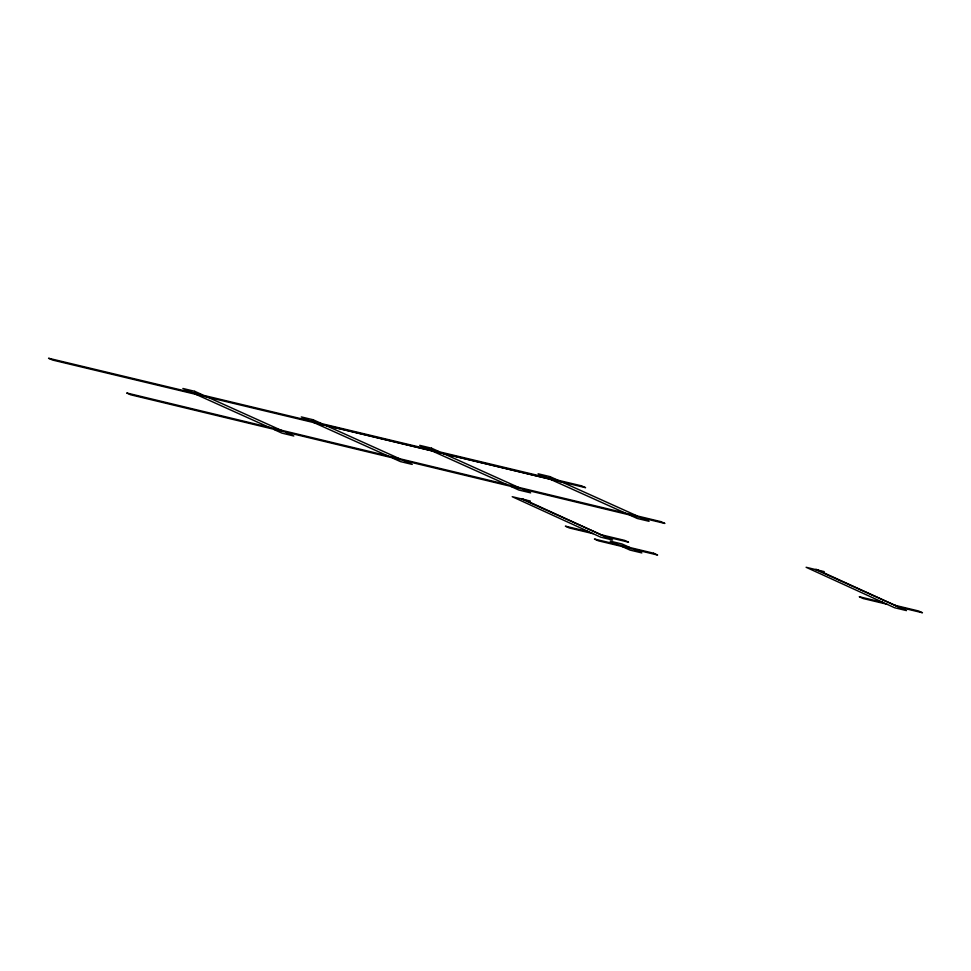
<?xml version="1.0" encoding="UTF-8"?>
<svg xmlns="http://www.w3.org/2000/svg" width="971" height="971" viewBox="0 0 971 971"><rect width="100%" height="100%" fill="white"/><g stroke="black" fill="none" stroke-linecap="round" stroke-linejoin="round"><path stroke-width="1.46" d="M561.893 482.004L313.196 422.276L388.509 456.224M817.995 570.147L806.124 567.282L894.619 607.737L906.501 610.601L816.15 569.297M530.348 501.072L512.227 496.703L600.721 537.157L612.604 540.022L522.252 498.718M824.245 571.64L815.531 569.552L898.891 607.093M589.069 531.853L565.389 526.173L569.346 527.957L593.026 533.649M600.903 534.705L624.596 540.386L628.553 542.17L604.872 536.49M882.967 602.433L859.286 596.752L863.243 598.537L886.924 604.217M894.801 605.273L918.481 610.965L922.45 612.75L898.77 607.069M561.857 481.992L637.17 515.929M641.139 517.725L649.065 521.293L637.219 518.453L629.293 514.873M550.011 479.152L625.324 513.089M443.444 453.554L518.757 487.503M522.726 489.287L530.652 492.855L518.805 490.015L510.88 486.447M431.597 450.714L506.923 484.65M629.948 547.559L622.023 543.978L610.189 541.138L618.114 544.707M633.917 549.343L641.843 552.912L630.009 550.072L622.083 546.503M521.633 498.973L604.994 536.514M325.03 425.116L400.343 459.065M404.312 460.849L412.238 464.417L400.404 461.577L392.466 458.009M281.942 430.626L206.617 396.69L194.783 393.838L270.096 427.786M285.899 432.411L293.825 435.991L281.991 433.139L274.065 429.57M581.495 485.852L48.55 358.25L52.628 360.059L585.574 487.673L581.495 485.852M194.734 391.325L182.888 388.485L190.814 392.053L202.66 394.894L194.734 391.325M313.135 419.763L301.301 416.923L309.227 420.492L321.073 423.332L313.135 419.763M431.549 448.201L419.715 445.349L427.641 448.93L439.475 451.77L431.549 448.201M549.962 476.627L538.116 473.787L546.054 477.356L557.852 480.184L549.962 476.627M661.045 521.682L126.691 392.988L130.539 394.748L664.892 523.442L661.045 521.682M653.641 553.239L594.434 539.026L598.391 540.811L657.598 555.024L653.641 553.239"/></g></svg>
